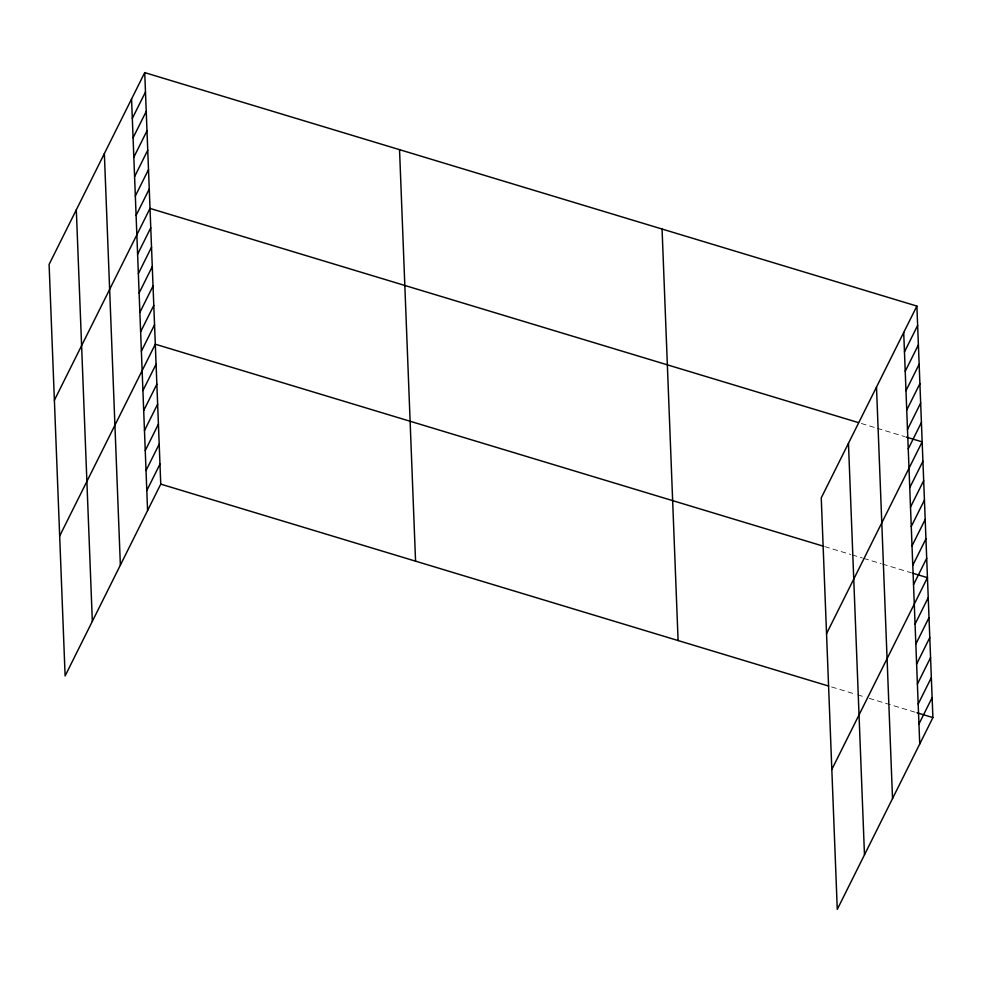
<?xml version="1.0" encoding="UTF-8"?>
<svg xmlns="http://www.w3.org/2000/svg" width="982" height="982" viewBox="0 0 982 982"><rect width="100%" height="100%" fill="white"/><g stroke="black" fill="none" stroke-linecap="round" stroke-linejoin="round"><path stroke-width="0.74" stroke-dasharray="4.91 3.68" d="M861.361 423.488L875.834 427.87M877.282 428.312L904.79 436.622M824.659 546.593L850.719 554.474M852.167 554.916L862.306 557.972M863.755 558.414L881.124 563.668M882.572 564.11L911.529 572.862M831.558 686.946L856.169 694.384M857.617 694.826L864.86 697.011M869.193 698.325L915.531 712.331"/><path stroke-width="1.47" d="M144.722 72.619L49.1 264.416L65.119 675.923L160.753 484.126L144.722 72.619L916.881 306.077L932.9 717.584L837.278 909.381L821.247 497.874L916.881 306.077M132.312 118.429L145.483 92.013M133.073 137.824L146.232 111.42M133.822 157.218L146.993 130.815M134.583 176.625L147.742 150.209M135.332 196.019L148.503 169.616M136.093 215.426L149.264 189.01M54.391 400.214L150.013 208.417L858.464 422.616M137.603 254.215L150.774 227.812M138.364 273.622L151.523 247.206M139.113 293.017L152.284 266.613M139.874 312.423L153.032 286.007M140.622 331.818L153.793 305.414M141.383 351.212L154.542 324.809M59.669 536.012L155.303 344.216L823.211 546.152M142.918 390.603L156.077 364.199M143.691 410.599L156.862 384.183M144.464 430.582L157.636 404.167M145.25 450.566L158.409 424.163M146.023 470.55L159.194 444.146M146.809 490.546L159.968 464.13M904.471 351.887L917.63 325.484M905.22 371.282L918.391 344.878M905.981 390.689L919.14 364.285M906.73 410.083L919.901 383.68M907.491 429.49L920.65 403.074M908.24 448.884L921.411 422.481M826.537 633.672L922.172 441.875L906.239 437.064M909.749 487.686L922.92 461.282M910.51 507.08L923.681 480.677M911.259 526.487L924.43 500.071M912.02 545.882L925.191 519.478M912.781 565.288L925.94 538.873M913.53 584.683L926.701 558.279M831.828 769.471L927.45 577.674L912.978 573.292M915.064 624.073L928.236 597.657M915.838 644.057L929.009 617.653M916.623 664.041L929.782 637.637M917.397 684.037L930.568 657.621M918.182 704.02L931.341 677.617M918.956 724.004L932.127 697.601M160.753 484.126L828.661 686.074M916.979 712.772L932.9 717.584M903.71 332.493L919.729 744M876.496 387.068L892.528 798.575M848.46 443.299L864.479 854.806M662.064 229.039L678.096 640.546M399.539 149.657L415.558 561.164M131.563 99.022L147.582 510.53M104.35 153.597L120.369 565.104M76.314 209.829L92.333 621.336"/></g></svg>
